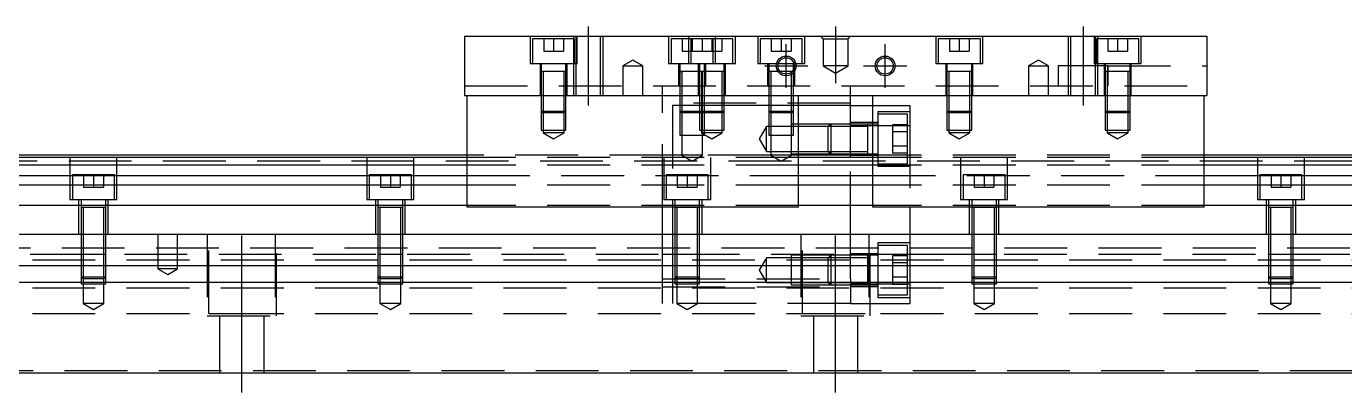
# Model space of a CAD drawing. Extents: x -20 to 1050, y -282 to 102.
# Drawn here: x 246.4 to 512.9, y -243 to -169 of the extents above; entities that cross this region are included whole.
import ezdxf

# ---------------------------------------------------------------- set-up
doc = ezdxf.new("R2010")
doc.units = 0
doc.linetypes.add('CENTER', pattern=[50.8, 31.75, -6.35, 6.35, -6.35])
doc.linetypes.add('DASHED', pattern=[19.05, 12.7, -6.35])
doc.layers.get('0').update_dxf_attribs({"linetype": 'CONTINUOUS'})
doc.layers.add('CENTER', color=1, linetype='CENTER')

msp = doc.modelspace()

# ---------------------------------------------------------------- linework, layer by layer
at = {"color": 7, "linetype": 'CONTINUOUS'}
for p, q in [((335, -170.98), (335, -182.98)), ((335, -170.98), (485, -170.98)), ((485, -170.98), (485, -182.98)), ((401.500006, -178.08), (401.229838, -178.08)), ((335, -182.98), (485, -182.98)), ((335.5, -205.48), (335.5, -182.98)), ((402.5, -205.48), (402.5, -182.98)), ((413, -195.48), (413, -182.98)), ((417.5, -205.48), (417.5, -182.98)), ((484.5, -205.48), (484.5, -182.98)), ((413, -184.98), (417.5, -184.98)), ((335.5, -195.48), (0, -195.48)), ((335.5, -197.019608), (0, -197.019608)), ((335.5, -194.98), (28, -194.98)), ((417.5, -195.48), (402.5, -195.48)), ((417.5, -197.019608), (402.5, -197.019608)), ((763, -194.98), (484.5, -194.98)), ((820, -195.48), (484.5, -195.48)), ((820, -197.019608), (484.5, -197.019608)), ((0, -199.140392), (335.5, -199.140392)), ((402.5, -199.140392), (417.5, -199.140392)), ((484.5, -199.140392), (820, -199.140392)), ((335.5, -201.050532), (0, -201.050532)), ((417.5, -201.050532), (402.5, -201.050532)), ((820, -201.050532), (484.5, -201.050532)), ((335.5, -205.161934), (0, -205.161934)), ((402.5, -205.48), (335.5, -205.48)), ((417.5, -205.161934), (402.5, -205.161934)), ((484.5, -205.48), (417.5, -205.48)), ((820, -205.161934), (484.5, -205.161934)), ((0, -210.98), (820, -210.98)), ((0, -217.28), (820, -217.28)), ((0, -220.68), (820, -220.68)), ((0, -238.98), (820, -238.98))]:
    msp.add_line(p, q, dxfattribs=at)
at = {"color": 3, "linetype": 'DASHED'}
for p, q in [((348.25, -170.98), (348.25, -176.48)), ((357.25, -171.48), (348.75, -171.48)), ((348.75, -171.48), (348.75, -176.48)), ((351, -171.48), (351, -173.98)), ((353, -171.48), (353, -173.98)), ((355, -171.48), (355, -173.98)), ((357.000006, -170.98), (357.000006, -171.48)), ((357.000006, -171.48), (357.000006, -176.48)), ((357.25, -176.48), (357.25, -171.48)), ((357.5, -170.98), (357.5, -182.98)), ((357.75, -176.48), (357.75, -170.98)), ((362.5, -182.98), (362.5, -170.98)), ((362.999994, -182.98), (362.999994, -170.98)), ((376.25, -170.98), (376.25, -176.48)), ((380.75, -171.48), (376.75, -171.48)), ((376.75, -171.48), (376.75, -176.48)), ((379, -171.48), (379, -173.98)), ((380.25, -170.98), (380.25, -176.48)), ((389.25, -171.48), (380.75, -171.48)), ((380.75, -171.48), (380.75, -176.48)), ((381, -171.48), (381, -173.98)), ((383, -171.48), (383, -173.98)), ((385, -171.48), (385, -173.98)), ((385.25, -176.48), (385.25, -171.48)), ((385.75, -176.48), (385.75, -170.98)), ((387, -171.48), (387, -173.98)), ((389.25, -176.48), (389.25, -171.48)), ((389.75, -176.48), (389.75, -170.98)), ((394.25, -170.98), (394.25, -176.48)), ((403.25, -171.48), (394.75, -171.48)), ((394.75, -171.48), (394.75, -176.48)), ((397, -171.48), (397, -173.98)), ((399, -171.48), (399, -173.98)), ((401, -171.48), (401, -173.98)), ((403.25, -176.48), (403.25, -171.48)), ((403.75, -176.48), (403.75, -170.98)), ((407.5, -171.48), (407, -170.98)), ((407.5, -171.48), (407.5, -176.98)), ((407.5, -171.48), (412.5, -171.48)), ((412.5, -171.48), (413, -170.98)), ((412.5, -176.98), (412.5, -171.48)), ((430.25, -170.98), (430.25, -176.48)), ((439.25, -171.48), (430.75, -171.48)), ((430.75, -171.48), (430.75, -176.48)), ((433, -171.48), (433, -173.98)), ((435, -171.48), (435, -173.98)), ((437, -171.48), (437, -173.98)), ((439.25, -176.48), (439.25, -171.48)), ((439.75, -176.48), (439.75, -170.98)), ((457.000006, -170.98), (457.000006, -182.98)), ((457.5, -170.98), (457.5, -182.98)), ((462.25, -170.98), (462.25, -176.48)), ((462.5, -182.98), (462.5, -170.98)), ((471.25, -171.48), (462.75, -171.48)), ((462.75, -171.48), (462.75, -176.48)), ((462.999994, -171.48), (462.999994, -170.98)), ((462.999994, -176.48), (462.999994, -171.48)), ((465, -171.48), (465, -173.98)), ((467, -171.48), (467, -173.98)), ((469, -171.48), (469, -173.98)), ((471.25, -176.48), (471.25, -171.48)), ((471.75, -176.48), (471.75, -170.98)), ((351, -173.98), (353, -173.98)), ((353, -173.98), (355, -173.98)), ((369, -175.8253), (367, -176.98)), ((371, -176.98), (369, -175.8253)), ((379, -173.98), (381, -173.98)), ((381, -173.98), (383, -173.98)), ((383, -173.98), (385, -173.98)), ((385, -173.98), (387, -173.98)), ((397, -173.98), (399, -173.98)), ((399, -173.98), (401, -173.98)), ((433, -173.98), (435, -173.98)), ((435, -173.98), (437, -173.98)), ((451, -175.8253), (449, -176.98)), ((453, -176.98), (451, -175.8253)), ((465, -173.98), (467, -173.98)), ((467, -173.98), (469, -173.98)), ((348.25, -176.48), (357.75, -176.48)), ((350.25, -176.48), (350.25, -182.98)), ((350.5, -176.48), (350.5, -178.08)), ((350.5, -178.075), (350.5, -178.08)), ((355.5, -178.08), (350.5, -178.08)), ((350.5, -178.08), (350.5, -178.085)), ((350.5, -178.08), (350.5, -182.97998)), ((350.9, -178.08), (350.9, -182.97998)), ((355.1, -182.97998), (355.1, -178.08)), ((355.242602, -178.08), (355.5, -178.08)), ((355.5, -178.08), (355.5, -176.48)), ((355.5, -178.08), (355.5, -178.075)), ((355.5, -178.085), (355.5, -178.08)), ((355.5, -182.97998), (355.5, -178.08)), ((355.75, -182.98), (355.75, -176.48)), ((357.000006, -176.48), (357.000006, -182.98)), ((367, -176.98), (369, -176.98)), ((367, -176.98), (367, -182.98)), ((369, -176.98), (371, -176.98)), ((371, -182.98), (371, -176.98)), ((376.25, -176.48), (380.25, -176.48)), ((378.25, -176.48), (378.25, -180.98)), ((378.5, -176.48), (378.5, -178.08)), ((378.5, -178.075), (378.5, -178.08)), ((378.5, -178.08), (378.757448, -178.08)), ((383.5, -178.08), (378.5, -178.08)), ((378.5, -178.08), (378.5, -180.97998)), ((378.5, -178.08), (378.5, -178.085)), ((378.9, -178.08), (378.9, -186.48)), ((380.25, -176.48), (389.75, -176.48)), ((382.25, -176.48), (382.25, -182.98)), ((382.5, -176.48), (382.5, -178.08)), ((382.5, -178.075), (382.5, -178.08)), ((387.5, -178.08), (382.5, -178.08)), ((382.5, -178.08), (382.5, -178.085)), ((382.5, -178.08), (382.5, -182.97998)), ((382.9, -178.08), (382.9, -186.48)), ((383.1, -186.48), (383.1, -178.08)), ((383.5, -178.08), (383.5, -176.48)), ((383.5, -178.08), (383.5, -178.075)), ((383.5, -180.97998), (383.5, -178.08)), ((383.5, -178.085), (383.5, -178.08)), ((383.75, -180.98), (383.75, -176.48)), ((387.1, -186.48), (387.1, -178.08)), ((387.5, -178.08), (387.5, -176.48)), ((387.5, -178.08), (387.5, -178.075)), ((387.5, -178.085), (387.5, -178.08)), ((387.5, -182.97998), (387.5, -178.08)), ((387.75, -182.98), (387.75, -176.48)), ((394.25, -176.48), (403.75, -176.48)), ((396.25, -176.48), (396.25, -180.98)), ((396.5, -176.48), (396.5, -178.08)), ((396.5, -178.075), (396.5, -178.08)), ((401.5, -178.08), (396.5, -178.08)), ((396.5, -178.08), (396.5, -178.085)), ((396.5, -178.08), (396.5, -180.97998)), ((396.9, -178.08), (396.9, -186.48)), ((401.1, -186.48), (401.1, -178.08)), ((401.242602, -178.08), (401.5, -178.08)), ((401.5, -177.667386), (401.5, -176.48)), ((401.5, -178.08), (401.5, -177.667386)), ((401.5, -178.08), (401.5, -178.075)), ((401.5, -178.085), (401.5, -178.08)), ((401.5, -178.302876), (401.5, -178.08)), ((401.5, -180.97998), (401.5, -178.302876)), ((401.75, -180.98), (401.75, -176.48)), ((412.5, -176.98), (407.5, -176.98)), ((407.5, -176.98), (410, -178.423376)), ((410, -178.423376), (412.5, -176.98)), ((430.25, -176.48), (439.75, -176.48)), ((432.25, -176.48), (432.25, -182.98)), ((432.5, -176.48), (432.5, -178.08)), ((432.5, -178.075), (432.5, -178.08)), ((437.5, -178.08), (432.5, -178.08)), ((432.5, -178.08), (432.5, -178.085)), ((432.5, -178.08), (432.5, -182.97998)), ((432.9, -178.08), (432.9, -186.48)), ((437.1, -186.48), (437.1, -178.08)), ((437.5, -178.08), (437.5, -176.48)), ((437.5, -178.08), (437.5, -178.075)), ((437.5, -178.085), (437.5, -178.08)), ((437.5, -182.97998), (437.5, -178.08)), ((437.75, -182.98), (437.75, -176.48)), ((449, -176.98), (451, -176.98)), ((449, -176.98), (449, -182.98)), ((451, -176.98), (453, -176.98)), ((453, -182.98), (453, -176.98)), ((455, -176.98), (455, -180.98)), ((465, -176.98), (455, -176.98)), ((462.25, -176.48), (471.75, -176.48)), ((462.999994, -182.98), (462.999994, -176.48)), ((464.25, -176.48), (464.25, -182.98)), ((464.5, -176.48), (464.5, -178.08)), ((464.5, -178.075), (464.5, -178.08)), ((469.5, -178.08), (464.5, -178.08)), ((464.5, -178.08), (464.5, -182.97998)), ((464.5, -178.08), (464.5, -178.085)), ((464.9, -178.08), (464.9, -186.48)), ((465, -176.98), (485, -176.98)), ((465, -180.98), (465, -176.98)), ((465, -176.98), (465, -178.08)), ((465, -178.08), (465, -180.98)), ((469.1, -186.48), (469.1, -178.08)), ((469.5, -178.08), (469.5, -176.48)), ((469.5, -178.08), (469.5, -178.075)), ((469.5, -182.97998), (469.5, -178.08)), ((469.5, -178.085), (469.5, -178.08)), ((469.75, -182.98), (469.75, -176.48)), ((335, -180.98), (485, -180.98)), ((375, -182.98), (375, -180.98)), ((378.5, -180.98), (378.5, -182.98)), ((378.500006, -180.98), (378.500006, -182.98)), ((383.499994, -182.98), (383.499994, -180.98)), ((383.5, -182.98), (383.5, -180.98)), ((396.5, -180.98), (396.5, -182.98)), ((396.500006, -180.98), (396.500006, -182.98)), ((396.9, -180.98), (401.1, -180.98)), ((401.499994, -182.98), (401.499994, -180.98)), ((401.5, -182.98), (401.5, -180.98)), ((413, -182.98), (413, -180.98)), ((350.5, -182.98), (350.5, -186.08)), ((350.500006, -182.98), (350.500006, -186.080006)), ((350.9, -182.98), (350.9, -186.48)), ((355.1, -186.48), (355.1, -182.98)), ((355.499994, -186.080006), (355.499994, -182.98)), ((355.5, -186.08), (355.5, -182.98)), ((375, -205.48), (375, -182.98)), ((378.5, -182.98), (378.5, -186.08)), ((378.500006, -182.98), (378.500006, -186.080006)), ((382.5, -182.98), (382.5, -186.08)), ((382.500006, -182.98), (382.500006, -186.080006)), ((383.499994, -186.080006), (383.499994, -182.98)), ((383.5, -186.08), (383.5, -182.98)), ((387.499994, -186.080006), (387.499994, -182.98)), ((387.5, -186.08), (387.5, -182.98)), ((396.5, -182.98), (396.5, -186.08)), ((396.500006, -182.98), (396.500006, -186.080006)), ((401.499994, -186.080006), (401.499994, -182.98)), ((401.5, -186.08), (401.5, -182.98)), ((432.5, -182.98), (432.5, -186.08)), ((432.500006, -182.98), (432.500006, -186.080006)), ((437.499994, -186.080006), (437.499994, -182.98)), ((437.5, -186.08), (437.5, -182.98)), ((464.5, -182.98), (464.5, -186.08)), ((464.500006, -182.98), (464.500006, -186.080006)), ((469.499994, -186.080006), (469.499994, -182.98)), ((469.5, -186.08), (469.5, -182.98)), ((350.5, -186.08), (355.5, -186.08)), ((350.5, -186.08), (350.9, -186.48)), ((350.500006, -186.08002), (350.500006, -189.98)), ((355.1, -186.48), (350.9, -186.48)), ((350.9, -186.48002), (350.9, -189.98)), ((355.1, -186.48), (355.5, -186.08)), ((355.1, -189.98), (355.1, -186.48002)), ((355.499994, -189.98), (355.499994, -186.08002)), ((413, -184.48), (375, -184.48)), ((377, -184.98), (377, -203.98)), ((378.5, -184.98), (377, -184.98)), ((378.9, -184.98), (378.5, -184.98)), ((378.5, -186.08), (382.5, -186.08)), ((378.5, -186.08), (378.9, -186.48)), ((378.500006, -186.08002), (378.500006, -190.98)), ((382.5, -184.98), (378.9, -184.98)), ((382.500006, -186.48), (378.9, -186.48)), ((378.9, -186.48002), (378.9, -190.98)), ((382.9, -184.98), (382.5, -184.98)), ((382.5, -186.08), (387.5, -186.08)), ((382.5, -186.08), (382.9, -186.48)), ((382.500006, -186.08002), (382.500006, -189.98)), ((382.9, -186.48), (382.500006, -186.48)), ((383.1, -184.98), (382.9, -184.98)), ((387.1, -186.48), (382.9, -186.48)), ((382.9, -186.48002), (382.9, -189.98)), ((383.5, -184.98), (383.1, -184.98)), ((383.1, -186.48), (383.5, -186.08)), ((383.1, -190.98), (383.1, -186.48002)), ((383.499994, -186.48), (383.499994, -186.08002)), ((383.499994, -189.98), (383.499994, -186.48)), ((387.1, -184.98), (383.5, -184.98)), ((387.5, -184.98), (387.1, -184.98)), ((387.1, -186.48), (387.5, -186.08)), ((387.1, -189.98), (387.1, -186.48002)), ((387.499994, -189.98), (387.499994, -186.08002)), ((396.5, -184.98), (387.5, -184.98)), ((396.9, -184.98), (396.5, -184.98)), ((396.5, -186.08), (401.5, -186.08)), ((396.5, -186.08), (396.9, -186.48)), ((396.500006, -186.08002), (396.500006, -190.98)), ((401.1, -184.98), (396.9, -184.98)), ((401.1, -186.48), (396.9, -186.48)), ((396.9, -186.48002), (396.9, -190.98)), ((401.5, -184.98), (401.1, -184.98)), ((401.1, -186.48), (401.5, -186.08)), ((401.1, -190.98), (401.1, -186.48002)), ((401.499994, -190.98), (401.499994, -186.08002)), ((402.5, -184.98), (401.5, -184.98)), ((413, -184.98), (402.5, -184.98)), ((417.5, -184.98), (425, -184.98)), ((418.5, -186.23), (418.5, -197.23)), ((425, -186.23), (418.5, -186.23)), ((425, -184.98), (425, -188.98)), ((432.5, -186.08), (437.5, -186.08)), ((432.5, -186.08), (432.9, -186.48)), ((432.500006, -186.08002), (432.500006, -189.98)), ((437.1, -186.48), (432.9, -186.48)), ((432.9, -186.48002), (432.9, -189.98)), ((437.1, -186.48), (437.5, -186.08)), ((437.1, -189.98), (437.1, -186.48002)), ((437.499994, -189.98), (437.499994, -186.08002)), ((464.5, -186.08), (469.5, -186.08)), ((464.5, -186.08), (464.9, -186.48)), ((464.500006, -186.08002), (464.500006, -189.98)), ((469.1, -186.48), (464.9, -186.48)), ((464.9, -186.48002), (464.9, -189.98)), ((469.1, -186.48), (469.5, -186.08)), ((469.1, -189.98), (469.1, -186.48002)), ((469.499994, -189.98), (469.499994, -186.08002)), ((401, -188.730006), (401, -190.848124)), ((401.499994, -188.730006), (401, -188.730006)), ((402.5, -188.730006), (401.499994, -188.730006)), ((408.99998, -188.730006), (402.5, -188.730006)), ((409, -188.73), (408.5, -189.23)), ((413, -188.730006), (408.999994, -188.730006)), ((409, -188.73), (409, -194.73)), ((413, -188.73), (409, -188.73)), ((418.5, -188.43), (413, -188.43)), ((413, -188.98), (417.5, -188.98)), ((416.5, -188.73), (413.00002, -188.73)), ((416.5, -188.73), (416.495, -188.73)), ((416.5, -194.73), (416.5, -188.73)), ((416.505, -188.73), (416.5, -188.73)), ((417.5, -188.73), (416.5, -188.73)), ((418.5, -188.73), (417.5, -188.73)), ((417.5, -188.98), (425, -188.98)), ((424.5, -186.73), (418.5, -186.73)), ((421.5, -188.843248), (421.5, -190.286624)), ((424.5, -188.843248), (421.5, -188.843248)), ((424.5, -196.73), (424.5, -186.73)), ((425, -188.98), (425, -205.48)), ((350.500006, -189.98), (355.499994, -189.98)), ((350.9, -189.98), (350.9, -190.48)), ((355.1, -190.48), (350.9, -190.48)), ((350.9, -190.48), (353, -191.692436)), ((353, -191.692436), (355.1, -190.48)), ((355.1, -190.48), (355.1, -189.98)), ((378.500006, -190.98), (383.499994, -190.98)), ((378.9, -190.98), (378.9, -194.98)), ((382.500006, -189.98), (387.499994, -189.98)), ((382.9, -189.98), (382.9, -190.48)), ((387.1, -190.48), (382.9, -190.48)), ((382.9, -190.48), (385, -191.692436)), ((383.1, -194.98), (383.1, -190.98)), ((383.499994, -190.98), (383.499994, -189.98)), ((385, -191.692436), (387.1, -190.48)), ((387.1, -190.48), (387.1, -189.98)), ((396, -189.23), (394.556624, -191.73)), ((394.556624, -191.73), (396, -194.23)), ((396, -194.23), (396, -189.23)), ((401, -189.23), (396, -189.23)), ((396.500006, -190.98), (401.499994, -190.98)), ((396.9, -190.98), (396.9, -194.98)), ((408.49998, -189.23), (401, -189.23)), ((401, -190.848124), (401, -190.983818)), ((401, -190.983818), (401, -194.729994)), ((401.1, -194.98), (401.1, -190.98)), ((408.5, -194.23), (408.5, -189.23)), ((416.5, -189.23), (408.5, -189.23)), ((424.5, -190.286624), (421.5, -190.286624)), ((421.5, -190.286624), (421.5, -193.173376)), ((432.500006, -189.98), (437.499994, -189.98)), ((432.9, -189.98), (432.9, -190.48)), ((437.1, -190.48), (432.9, -190.48)), ((432.9, -190.48), (435, -191.692436)), ((435, -191.692436), (437.1, -190.48)), ((437.1, -190.48), (437.1, -189.98)), ((464.500006, -189.98), (469.499994, -189.98)), ((464.9, -189.98), (464.9, -190.48)), ((469.1, -190.48), (464.9, -190.48)), ((464.9, -190.48), (467, -191.692436)), ((467, -191.692436), (469.1, -190.48)), ((469.1, -190.48), (469.1, -189.98)), ((396, -194.23), (401, -194.23)), ((401, -194.23), (408.49998, -194.23)), ((408.5, -194.23), (416.5, -194.23)), ((408.5, -194.23), (409, -194.73)), ((421.5, -193.173376), (421.5, -194.616752)), ((424.5, -193.173376), (421.5, -193.173376)), ((763, -196.23), (25, -196.23)), ((255.25, -195.48), (255.25, -203.98)), ((264.75, -203.98), (264.75, -195.48)), ((315.25, -195.48), (315.25, -203.98)), ((324.75, -203.98), (324.75, -195.48)), ((377, -194.98), (335.5, -194.98)), ((402.5, -195.48), (335.5, -195.48)), ((402.5, -197.019608), (335.5, -197.019608)), ((375.25, -195.48), (375.25, -203.98)), ((378.9, -194.98), (377, -194.98)), ((383.1, -194.98), (378.9, -194.98)), ((378.9, -194.98), (381, -196.192436)), ((381, -196.192436), (383.1, -194.98)), ((396.9, -194.98), (383.1, -194.98)), ((384.75, -203.98), (384.75, -195.48)), ((401.1, -194.98), (396.9, -194.98)), ((396.9, -194.98), (399, -196.192436)), ((399, -196.192436), (401.1, -194.98)), ((401, -194.729994), (408.99998, -194.729994)), ((413, -194.98), (401.1, -194.98)), ((409, -194.729994), (413, -194.729994)), ((409, -194.73), (413, -194.73)), ((417.5, -194.98), (413, -194.98)), ((413, -195.03), (418.5, -195.03)), ((413, -210.98), (413, -195.48)), ((413.00002, -194.73), (416.5, -194.73)), ((416.495, -194.73), (416.5, -194.73)), ((416.5, -194.73), (416.505, -194.73)), ((416.5, -194.73), (417.5, -194.73)), ((417.5, -194.73), (418.5, -194.73)), ((418.5, -194.98), (417.5, -194.98)), ((484.5, -195.48), (417.5, -195.48)), ((484.5, -197.019608), (417.5, -197.019608)), ((425, -194.98), (418.5, -194.98)), ((418.5, -196.73), (424.5, -196.73)), ((424.5, -194.616752), (421.5, -194.616752)), ((484.5, -194.98), (425, -194.98)), ((435.25, -195.48), (435.25, -203.98)), ((444.75, -203.98), (444.75, -195.48)), ((495.25, -195.48), (495.25, -203.98)), ((504.75, -203.98), (504.75, -195.48)), ((264.25, -198.98), (255.75, -198.98)), ((255.75, -198.98), (255.75, -203.98)), ((258, -198.98), (258, -201.48)), ((260, -198.98), (260, -201.48)), ((262, -198.98), (262, -201.48)), ((264.25, -203.98), (264.25, -198.98)), ((324.25, -198.98), (315.75, -198.98)), ((315.75, -198.98), (315.75, -203.98)), ((318, -198.98), (318, -201.48)), ((320, -198.98), (320, -201.48)), ((322, -198.98), (322, -201.48)), ((324.25, -203.98), (324.25, -198.98)), ((335.5, -199.140392), (402.5, -199.140392)), ((384.25, -198.98), (375.75, -198.98)), ((375.75, -198.98), (375.75, -203.98)), ((378, -198.98), (378, -201.48)), ((380, -198.98), (380, -201.48)), ((382, -198.98), (382, -201.48)), ((384.25, -203.98), (384.25, -198.98)), ((417.5, -199.140392), (484.5, -199.140392)), ((418.5, -197.23), (425, -197.23)), ((444.25, -198.98), (435.75, -198.98)), ((435.75, -198.98), (435.75, -203.98)), ((438, -198.98), (438, -201.48)), ((440, -198.98), (440, -201.48)), ((442, -198.98), (442, -201.48)), ((444.25, -203.98), (444.25, -198.98)), ((504.25, -198.98), (495.75, -198.98)), ((495.75, -198.98), (495.75, -203.98)), ((498, -198.98), (498, -201.48)), ((500, -198.98), (500, -201.48)), ((502, -198.98), (502, -201.48)), ((504.25, -203.98), (504.25, -198.98)), ((258, -201.48), (260, -201.48)), ((260, -201.48), (262, -201.48)), ((318, -201.48), (320, -201.48)), ((320, -201.48), (322, -201.48)), ((402.5, -201.050532), (335.5, -201.050532)), ((378, -201.48), (380, -201.48)), ((380, -201.48), (382, -201.48)), ((484.5, -201.050532), (417.5, -201.050532)), ((438, -201.48), (440, -201.48)), ((440, -201.48), (442, -201.48)), ((498, -201.48), (500, -201.48)), ((500, -201.48), (502, -201.48)), ((255.25, -203.98), (264.75, -203.98)), ((257, -203.98), (257, -210.98)), ((257.5, -203.98), (257.5, -205.58)), ((262.5, -205.58), (262.5, -203.98)), ((263, -210.98), (263, -203.98)), ((315.25, -203.98), (324.75, -203.98)), ((317, -203.98), (317, -210.98)), ((317.5, -203.98), (317.5, -205.58)), ((322.5, -205.58), (322.5, -203.98)), ((323, -210.98), (323, -203.98)), ((375.25, -203.98), (384.75, -203.98)), ((377, -203.98), (377, -210.98)), ((377, -203.98), (377, -210.98)), ((377.5, -203.98), (377.5, -205.58)), ((382.5, -205.58), (382.5, -203.98)), ((383, -210.98), (383, -203.98)), ((435.25, -203.98), (444.75, -203.98)), ((437, -203.98), (437, -210.98)), ((437.5, -203.98), (437.5, -205.58)), ((442.5, -205.58), (442.5, -203.98)), ((443, -210.98), (443, -203.98)), ((495.25, -203.98), (504.75, -203.98)), ((497, -203.98), (497, -210.98)), ((497.5, -203.98), (497.5, -205.58)), ((502.5, -205.58), (502.5, -203.98)), ((503, -210.98), (503, -203.98)), ((257.5, -205.575), (257.5, -205.58)), ((262.5, -205.58), (257.5, -205.58)), ((257.5, -205.58), (257.5, -205.585)), ((257.5, -205.58), (257.5, -210.97998)), ((257.9, -205.58), (257.9, -210.97998)), ((262.1, -210.97998), (262.1, -205.58)), ((262.5, -205.58), (262.5, -205.575)), ((262.5, -205.585), (262.5, -205.58)), ((262.5, -210.97998), (262.5, -205.58)), ((317.5, -205.575), (317.5, -205.58)), ((322.5, -205.58), (317.5, -205.58)), ((317.5, -205.58), (317.5, -205.585)), ((317.5, -205.58), (317.5, -210.97998)), ((317.9, -205.58), (317.9, -210.97998)), ((322.1, -210.97998), (322.1, -205.58)), ((322.5, -205.58), (322.5, -205.575)), ((322.5, -205.585), (322.5, -205.58)), ((322.5, -210.97998), (322.5, -205.58)), ((402.5, -205.161934), (335.5, -205.161934)), ((375, -210.98), (375, -205.48)), ((377.5, -205.575), (377.5, -205.58)), ((382.5, -205.58), (377.5, -205.58)), ((377.5, -205.58), (377.5, -205.585)), ((377.5, -205.58), (377.5, -210.97998)), ((377.9, -205.58), (377.9, -210.97998)), ((382.1, -210.97998), (382.1, -205.58)), ((382.5, -205.58), (382.5, -205.575)), ((382.5, -205.585), (382.5, -205.58)), ((382.5, -210.97998), (382.5, -205.58)), ((484.5, -205.161934), (417.5, -205.161934)), ((425, -205.48), (425, -210.98)), ((437.5, -205.575), (437.5, -205.58)), ((442.5, -205.58), (437.5, -205.58)), ((437.5, -205.58), (437.5, -205.585)), ((437.5, -205.58), (437.5, -210.97998)), ((437.9, -205.58), (437.9, -210.97998)), ((442.1, -210.97998), (442.1, -205.58)), ((442.5, -205.58), (442.5, -205.575)), ((442.5, -205.585), (442.5, -205.58)), ((442.5, -210.97998), (442.5, -205.58)), ((497.5, -205.575), (497.5, -205.58)), ((502.5, -205.58), (497.5, -205.58)), ((497.5, -205.58), (497.5, -205.585)), ((497.5, -205.58), (497.5, -210.97998)), ((497.9, -205.58), (497.9, -210.97998)), ((502.1, -210.97998), (502.1, -205.58)), ((502.5, -205.58), (502.5, -205.575)), ((502.5, -205.585), (502.5, -205.58)), ((502.5, -210.97998), (502.5, -205.58)), ((257.5, -210.98), (257.5, -217.28)), ((257.500006, -210.98), (257.500006, -217.28)), ((257.9, -210.98), (257.9, -217.28)), ((262.1, -217.28), (262.1, -210.98)), ((262.499994, -217.28), (262.499994, -210.98)), ((262.5, -217.28), (262.5, -210.98)), ((273, -210.98), (273, -217.98)), ((277, -217.98), (277, -210.98)), ((283, -210.98), (283, -227.48)), ((283.291796, -226.98), (283.291796, -210.98)), ((296.708204, -210.98), (296.708204, -226.98)), ((297, -227.48), (297, -210.98)), ((317.5, -210.98), (317.5, -217.28)), ((317.500006, -210.98), (317.500006, -217.28)), ((317.9, -210.98), (317.9, -217.28)), ((322.1, -217.28), (322.1, -210.98)), ((322.499994, -217.28), (322.499994, -210.98)), ((322.5, -217.28), (322.5, -210.98)), ((375, -217.28), (375, -210.98)), ((377, -210.98), (377, -217.28)), ((377.5, -210.98), (377.5, -217.28)), ((377.500006, -210.98), (377.500006, -217.28)), ((377.9, -210.98), (377.9, -217.28)), ((382.1, -217.28), (382.1, -210.98)), ((382.499994, -217.28), (382.499994, -210.98)), ((382.5, -217.28), (382.5, -210.98)), ((403, -210.98), (403, -227.48)), ((403.291796, -226.98), (403.291796, -210.98)), ((413, -217.28), (413, -210.98)), ((416.708204, -210.98), (416.708204, -226.98)), ((417, -227.48), (417, -210.98)), ((418.5, -212.73), (418.5, -223.73)), ((425, -212.73), (418.5, -212.73)), ((425, -210.98), (425, -217.28)), ((437.5, -210.98), (437.5, -217.28)), ((437.500006, -210.98), (437.500006, -217.28)), ((437.9, -210.98), (437.9, -217.28)), ((442.1, -217.28), (442.1, -210.98)), ((442.499994, -217.28), (442.499994, -210.98)), ((442.5, -217.28), (442.5, -210.98)), ((497.5, -210.98), (497.5, -217.28)), ((497.500006, -210.98), (497.500006, -217.28)), ((497.9, -210.98), (497.9, -217.28)), ((502.1, -217.28), (502.1, -210.98)), ((502.499994, -217.28), (502.499994, -210.98)), ((502.5, -217.28), (502.5, -210.98)), ((25, -213.73), (763, -213.73)), ((56.708204, -214.98), (375, -214.98)), ((257.5, -214.98), (257.9, -214.98)), ((257.9, -214.98), (262.1, -214.98)), ((262.1, -214.98), (262.5, -214.98)), ((317.5, -214.98), (317.9, -214.98)), ((317.9, -214.98), (322.1, -214.98)), ((322.1, -214.98), (322.5, -214.98)), ((375, -214.98), (377, -214.98)), ((377, -214.98), (377.5, -214.98)), ((377.5, -214.98), (377.9, -214.98)), ((377.5, -214.98), (377.9, -214.98)), ((377.9, -214.98), (413, -214.98)), ((377.9, -214.98), (382.1, -214.98)), ((382.1, -214.98), (382.5, -214.98)), ((396, -215.73), (394.556624, -218.23)), ((396, -220.73), (396, -215.73)), ((401, -215.73), (396, -215.73)), ((401, -215.230006), (401, -220.68)), ((408.99998, -215.230006), (401, -215.230006)), ((408.49998, -215.73), (401, -215.73)), ((409, -215.23), (408.5, -215.73)), ((408.5, -220.68), (408.5, -215.73)), ((416.5, -215.73), (408.5, -215.73)), ((409, -215.23), (409, -220.68)), ((413, -215.23), (409, -215.23)), ((413, -215.230006), (409, -215.230006)), ((418.5, -214.93), (413, -214.93)), ((413, -214.98), (418.5, -214.98)), ((416.505, -215.23), (413.00002, -215.23)), ((418.5, -215.23), (416.495, -215.23)), ((416.5, -221.23), (416.5, -215.23)), ((424.5, -213.23), (418.5, -213.23)), ((418.5, -214.98), (424.5, -214.98)), ((421.5, -215.343248), (421.5, -216.786624)), ((424.5, -215.343248), (421.5, -215.343248)), ((424.5, -217.28), (424.5, -213.23)), ((424.5, -214.98), (425, -214.98)), ((425, -214.98), (737.5, -214.98)), ((437.5, -214.98), (437.9, -214.98)), ((437.9, -214.98), (442.1, -214.98)), ((442.1, -214.98), (442.5, -214.98)), ((497.5, -214.98), (497.9, -214.98)), ((497.9, -214.98), (502.1, -214.98)), ((502.1, -214.98), (502.5, -214.98)), ((0, -216.13), (820, -216.13)), ((257.5, -217.28), (257.5, -219.58)), ((257.500006, -217.28), (257.500006, -219.580006)), ((257.9, -217.28), (257.9, -219.98)), ((262.1, -219.98), (262.1, -217.28)), ((262.499994, -219.580006), (262.499994, -217.28)), ((262.5, -219.58), (262.5, -217.28)), ((277, -217.98), (273, -217.98)), ((273, -217.98), (275, -219.1347)), ((275, -219.1347), (277, -217.98)), ((317.5, -217.28), (317.5, -219.58)), ((317.500006, -217.28), (317.500006, -219.580006)), ((317.9, -217.28), (317.9, -219.98)), ((322.1, -219.98), (322.1, -217.28)), ((322.499994, -219.580006), (322.499994, -217.28)), ((322.5, -219.58), (322.5, -217.28)), ((375, -219.98), (375, -217.28)), ((377, -217.28), (377, -220.68)), ((377.5, -217.28), (377.5, -219.58)), ((377.500006, -217.28), (377.500006, -219.580006)), ((377.9, -217.28), (377.9, -219.98)), ((382.1, -219.98), (382.1, -217.28)), ((382.499994, -219.580006), (382.499994, -217.28)), ((382.5, -219.58), (382.5, -217.28)), ((394.556624, -218.23), (396, -220.73)), ((413, -219.98), (413, -217.28)), ((424.5, -216.786624), (421.5, -216.786624)), ((421.5, -216.786624), (421.5, -219.673376)), ((424.5, -220.68), (424.5, -217.28)), ((425, -217.28), (425, -220.68)), ((437.5, -217.28), (437.5, -219.58)), ((437.500006, -217.28), (437.500006, -219.580006)), ((437.9, -217.28), (437.9, -219.98)), ((442.1, -219.98), (442.1, -217.28)), ((442.499994, -219.580006), (442.499994, -217.28)), ((442.5, -219.58), (442.5, -217.28)), ((497.5, -217.28), (497.5, -219.58)), ((497.500006, -217.28), (497.500006, -219.580006)), ((497.9, -217.28), (497.9, -219.98)), ((502.1, -219.98), (502.1, -217.28)), ((502.499994, -219.580006), (502.499994, -217.28)), ((502.5, -219.58), (502.5, -217.28)), ((257.5, -219.58), (262.5, -219.58)), ((257.5, -219.58), (257.9, -219.98)), ((257.500006, -219.58002), (257.500006, -220.68)), ((257.500006, -220.68), (257.500006, -220.98)), ((257.500006, -220.98), (262.499994, -220.98)), ((262.1, -219.98), (257.9, -219.98)), ((257.9, -219.98002), (257.9, -220.98)), ((257.9, -220.98), (257.9, -224.98)), ((262.1, -219.98), (262.5, -219.58)), ((262.1, -220.98), (262.1, -219.98002)), ((262.1, -224.98), (262.1, -220.98)), ((262.499994, -220.68), (262.499994, -219.58002)), ((262.499994, -220.98), (262.499994, -220.68)), ((317.5, -219.58), (322.5, -219.58)), ((317.5, -219.58), (317.9, -219.98)), ((317.500006, -219.58002), (317.500006, -220.68)), ((317.500006, -220.68), (317.500006, -220.98)), ((317.500006, -220.98), (322.499994, -220.98)), ((322.1, -219.98), (317.9, -219.98)), ((317.9, -219.98002), (317.9, -220.98)), ((317.9, -220.98), (317.9, -224.98)), ((322.1, -219.98), (322.5, -219.58)), ((322.1, -220.98), (322.1, -219.98002)), ((322.1, -224.98), (322.1, -220.98)), ((322.499994, -220.68), (322.499994, -219.58002)), ((322.499994, -220.98), (322.499994, -220.68)), ((375, -220.68), (375, -219.98)), ((375, -219.98), (413, -219.98)), ((375, -224.98), (375, -220.68)), ((377, -220.68), (377, -224.98)), ((377.5, -219.58), (382.5, -219.58)), ((377.5, -219.58), (377.9, -219.98)), ((377.500006, -219.58002), (377.500006, -220.68)), ((377.500006, -220.68), (377.500006, -220.98)), ((377.500006, -220.98), (382.499994, -220.98)), ((382.1, -219.98), (377.9, -219.98)), ((377.9, -219.98002), (377.9, -220.98)), ((377.9, -220.98), (377.9, -224.98)), ((382.1, -219.98), (382.5, -219.58)), ((382.1, -220.98), (382.1, -219.98002)), ((382.1, -224.98), (382.1, -220.98)), ((382.499994, -220.68), (382.499994, -219.58002)), ((382.499994, -220.98), (382.499994, -220.68)), ((396, -220.73), (401, -220.73)), ((401, -220.68), (401, -221.229994)), ((401, -220.73), (408.49998, -220.73)), ((408.5, -220.73), (408.5, -220.68)), ((408.5, -220.73), (416.5, -220.73)), ((408.5, -220.73), (409, -221.23)), ((409, -220.68), (409, -221.23)), ((413, -219.98), (413, -220.68)), ((413, -220.68), (413, -224.98)), ((413, -220.98), (425, -220.98)), ((421.5, -219.673376), (421.5, -221.116752)), ((424.5, -219.673376), (421.5, -219.673376)), ((424.5, -221.116752), (421.5, -221.116752)), ((424.5, -223.23), (424.5, -220.68)), ((425, -220.68), (425, -220.98)), ((425, -220.98), (425, -224.98)), ((437.5, -219.58), (442.5, -219.58)), ((437.5, -219.58), (437.9, -219.98)), ((437.500006, -219.58002), (437.500006, -220.68)), ((437.500006, -220.68), (437.500006, -220.98)), ((437.500006, -220.98), (442.499994, -220.98)), ((442.1, -219.98), (437.9, -219.98)), ((437.9, -219.98002), (437.9, -220.98)), ((437.9, -220.98), (437.9, -224.98)), ((442.1, -219.98), (442.5, -219.58)), ((442.1, -220.98), (442.1, -219.98002)), ((442.1, -224.98), (442.1, -220.98)), ((442.499994, -220.68), (442.499994, -219.58002)), ((442.499994, -220.98), (442.499994, -220.68)), ((497.5, -219.58), (502.5, -219.58)), ((497.5, -219.58), (497.9, -219.98)), ((497.500006, -219.58002), (497.500006, -220.68)), ((497.500006, -220.68), (497.500006, -220.98)), ((497.500006, -220.98), (502.499994, -220.98)), ((502.1, -219.98), (497.9, -219.98)), ((497.9, -219.98002), (497.9, -220.98)), ((497.9, -220.98), (497.9, -224.98)), ((502.1, -219.98), (502.5, -219.58)), ((502.1, -220.98), (502.1, -219.98002)), ((502.1, -224.98), (502.1, -220.98)), ((502.499994, -220.68), (502.499994, -219.58002)), ((502.499994, -220.98), (502.499994, -220.68)), ((0, -221.83), (820, -221.83)), ((375, -221.60077), (413, -221.60077)), ((375, -221.60077), (377, -221.60077)), ((401, -221.229994), (408.99998, -221.229994)), ((408.999994, -221.229994), (413, -221.229994)), ((409, -221.23), (413, -221.23)), ((413, -221.53), (418.5, -221.53)), ((413.00002, -221.23), (416.5, -221.23)), ((416.495, -221.23), (416.5, -221.23)), ((416.5, -221.23), (416.505, -221.23)), ((416.5, -221.23), (418.5, -221.23)), ((418.5, -223.23), (424.5, -223.23)), ((418.5, -223.73), (425, -223.73)), ((262.1, -224.98), (257.9, -224.98)), ((257.9, -224.98), (260, -226.192436)), ((260, -226.192436), (262.1, -224.98)), ((322.1, -224.98), (317.9, -224.98)), ((317.9, -224.98), (320, -226.192436)), ((320, -226.192436), (322.1, -224.98)), ((413, -224.98), (375, -224.98)), ((382.1, -224.98), (377.9, -224.98)), ((377.9, -224.98), (380, -226.192436)), ((380, -226.192436), (382.1, -224.98)), ((413, -224.98), (425, -224.98)), ((442.1, -224.98), (437.9, -224.98)), ((437.9, -224.98), (440, -226.192436)), ((440, -226.192436), (442.1, -224.98)), ((502.1, -224.98), (497.9, -224.98)), ((497.9, -224.98), (500, -226.192436)), ((500, -226.192436), (502.1, -224.98)), ((0, -226.98), (820, -226.98)), ((283, -227.48), (297, -227.48)), ((283.291796, -226.98), (296.708204, -226.98)), ((285.5, -227.48), (285.5, -238.98)), ((294.5, -238.98), (294.5, -227.48)), ((403, -227.48), (417, -227.48)), ((403.291796, -226.98), (416.708204, -226.98)), ((405.5, -227.48), (405.5, -238.98)), ((414.5, -238.98), (414.5, -227.48)), ((6.499992, -238.48), (820, -238.48))]:
    msp.add_line(p, q, dxfattribs=at)
at = {"color": 3, "linetype": 'CONTINUOUS'}
for centre in [(400, -176.98), (420, -176.98)]:
    msp.add_circle(centre, 2, dxfattribs=at)
at = {"color": 7, "linetype": 'CONTINUOUS'}
for centre in [(400, -176.98), (420, -176.98)]:
    msp.add_circle(centre, 1.65, dxfattribs=at)
at = {"layer": 'CENTER', "color": 1, "linetype": 'CENTER'}
for p, q in [((360, -168.98), (360, -184.98)), ((410, -168.98), (410, -180.423376)), ((460, -168.98), (460, -184.98)), ((400, -181.38), (400, -172.58)), ((420, -181.38), (420, -172.58)), ((395.6, -176.98), (404.4, -176.98)), ((415.6, -176.98), (424.4, -176.98)), ((290, -242.98), (290, -208.98)), ((410, -242.98), (410, -208.98))]:
    msp.add_line(p, q, dxfattribs=at)

doc.saveas('drawing.dxf')
